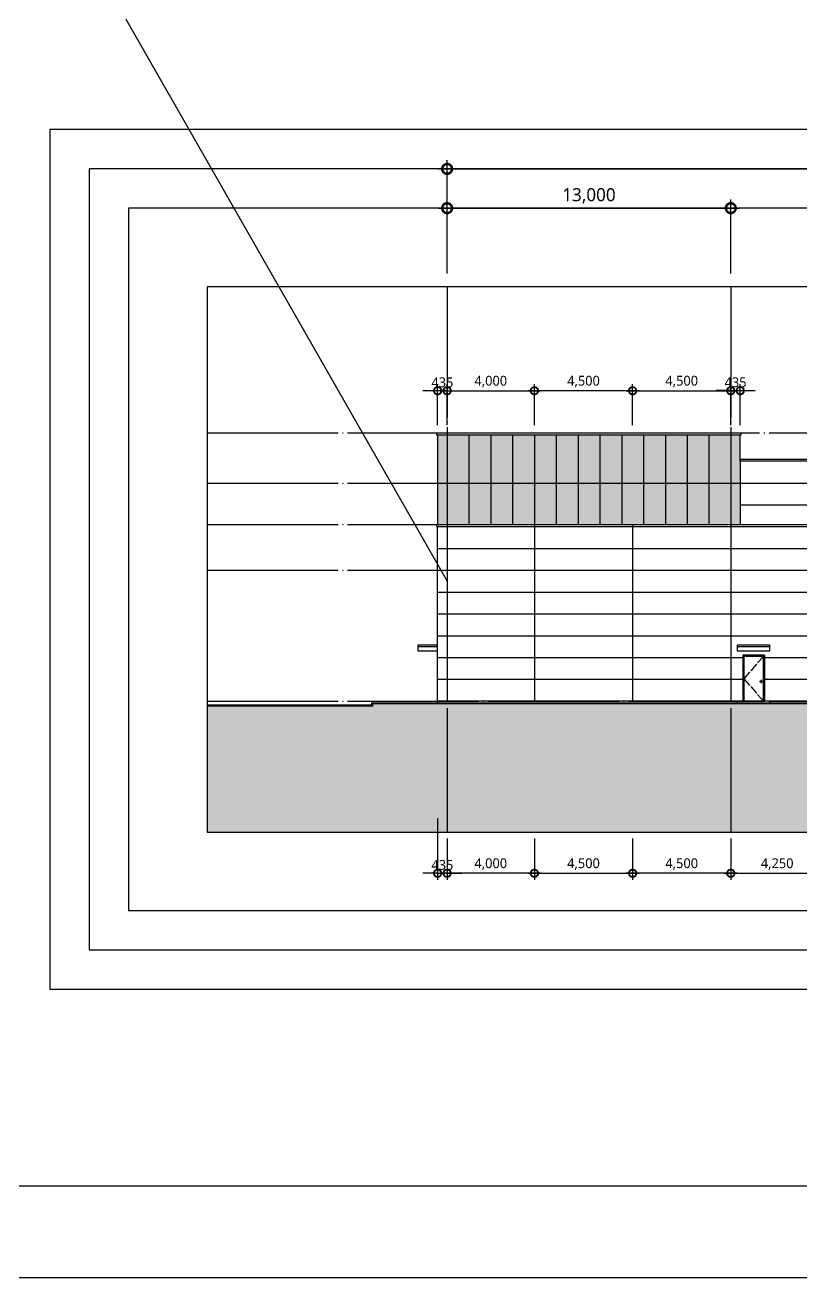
# Model space of a CAD drawing. Header units: millimetres. Extents: x -2325 to 334075, y -552635 to -11738.
# Drawn here: x 203034 to 238589, y -147450 to -90012 of the extents above; entities that cross this region are included whole.
import ezdxf

# ---------------------------------------------------------------- set-up
doc = ezdxf.new("R2010")
doc.units = ezdxf.units.MM
doc.header["$LTSCALE"] = 200
doc.linetypes.add('CEN-GAUN', pattern=[32.2, 30, -1, 0.2, -1])
doc.linetypes.add('XR-ELEV$0$XR02-F23-FS-2-E$0$SK_DASHDOT', pattern=[12, 10, -1, 0, -1])
doc.layers.get('DEFPOINTS').update_dxf_attribs({"color": 137})
doc.layers.add('CEN', color=1, linetype='CEN-GAUN', plot=False)
doc.layers.add('임시 치수선', color=8, linetype='Continuous', plot=False)
for name, color, linetype in [('DOOR', 6, 'Continuous'), ('ELE-3', 3, 'Continuous'), ('ELE-7', 7, 'Continuous'), ('ELE-8', 8, 'Continuous'), ('HAT', 8, 'Continuous'), ('SOL-253', 253, 'Continuous'), ('SOL-254', 254, 'Continuous')]:
    doc.layers.add(name, color=color, linetype=linetype)
doc.styles.add('$0$스타일1', font='malgun.ttf')
doc.dimstyles.new('CJA', dxfattribs={"dimscale": 300, "dimtxt": 2.7, "dimasz": 1, "dimexe": 2, "dimexo": 3, "dimgap": 1, "dimtad": 1, "dimdec": 0, "dimzin": 1, "dimdsep": 46, "dimlunit": 6, "dimtxsty": '$0$스타일1', "dimblk": 'CJDOT', "dimcen": 0.09, "dimdle": 1, "dimclrd": 256, "dimclre": 256, "dimclrt": 3, "dimadec": 0, "dimazin": 0, "dimtfac": 1, "dimtdec": 0, "dimtix": 1, "dimtmove": 2, "dimatfit": 3, "dimldrblk": 'CJDOT', "dimfxl": 1, "dimtolj": 1, "dimtzin": 1, "dimarcsym": 0})

# ---------------------------------------------------------------- blocks, each defined once
blk = doc.blocks.new('_DotSmall')
at = {"color": 0, "linetype": 'ByBlock', "const_width": 0.5}
blk.add_lwpolyline([(-0.0625, 0, 1), (0.0625, 0, 1)], format="xyb", close=True, dxfattribs=at)
blk = doc.blocks.new('*D33')
at = {"layer": 'DEFPOINTS', "lineweight": -2, "transparency": 16777216}
for p, q in [((222375, -101406), (222375, -96206)), ((265375, -101406), (265375, -96206)), ((221975, -96606), (265775, -96606))]:
    blk.add_line(p, q, dxfattribs=at)
at = {"layer": 'DEFPOINTS', "color": 0, "transparency": 16777216}
for p in [(265375, -96606), (222375, -102006), (265375, -102006)]:
    blk.add_point(p, dxfattribs=at)
at = {"layer": 'DEFPOINTS', "lineweight": -2, "transparency": 16777216, "xscale": 900, "yscale": 900, "zscale": 900, "rotation": 180}
blk.add_blockref('_DotSmall', (222375, -96606), dxfattribs=at)
at = {"layer": 'DEFPOINTS', "lineweight": -2, "transparency": 16777216, "xscale": 900, "yscale": 900, "zscale": 900}
blk.add_blockref('_DotSmall', (265375, -96606), dxfattribs=at)
at = {"layer": 'DEFPOINTS', "color": 3, "transparency": 16777216, "insert": (243875, -96046), "char_height": 600, "attachment_point": 5, "style": '$0$스타일1'}
blk.add_mtext('\\A1;43,000', dxfattribs=at)
blk = doc.blocks.new('CJDOT')
blk.add_line((-2, 0), (2, 0))
at = {"const_width": 0.5}
blk.add_lwpolyline([(-0.25, 0, 1), (0.25, 0, 1)], format="xyb", close=True, dxfattribs=at)
blk = doc.blocks.new('*D69')
at = {"layer": 'DEFPOINTS', "lineweight": -2, "transparency": 16777216}
for p, q in [((222375, -101406), (222375, -96206)), ((265375, -101406), (265375, -96206)), ((221975, -96606), (265775, -96606))]:
    blk.add_line(p, q, dxfattribs=at)
at = {"layer": 'DEFPOINTS', "color": 0, "transparency": 16777216}
for p in [(265375, -96606), (222375, -102006), (265375, -102006)]:
    blk.add_point(p, dxfattribs=at)
at = {"layer": 'DEFPOINTS', "lineweight": -2, "transparency": 16777216, "xscale": 900, "yscale": 900, "zscale": 900, "rotation": 180}
blk.add_blockref('_DotSmall', (222375, -96606), dxfattribs=at)
at = {"layer": 'DEFPOINTS', "lineweight": -2, "transparency": 16777216, "xscale": 900, "yscale": 900, "zscale": 900}
blk.add_blockref('_DotSmall', (265375, -96606), dxfattribs=at)
at = {"layer": 'DEFPOINTS', "color": 3, "transparency": 16777216, "insert": (243875, -96046), "char_height": 600, "attachment_point": 5, "style": '$0$스타일1'}
blk.add_mtext('\\A1;43,000', dxfattribs=at)
blk = doc.blocks.new('*D70')
at = {"layer": 'DEFPOINTS', "lineweight": -2, "transparency": 16777216}
for p, q in [((222375, -101406), (222375, -98006)), ((235375, -101406), (235375, -98006)), ((221975, -98406), (235775, -98406))]:
    blk.add_line(p, q, dxfattribs=at)
at = {"layer": 'DEFPOINTS', "color": 0, "transparency": 16777216}
for p in [(235375, -98406), (222375, -102006), (235375, -102006)]:
    blk.add_point(p, dxfattribs=at)
at = {"layer": 'DEFPOINTS', "lineweight": -2, "transparency": 16777216, "xscale": 900, "yscale": 900, "zscale": 900, "rotation": 180}
blk.add_blockref('_DotSmall', (222375, -98406), dxfattribs=at)
at = {"layer": 'DEFPOINTS', "lineweight": -2, "transparency": 16777216, "xscale": 900, "yscale": 900, "zscale": 900}
blk.add_blockref('_DotSmall', (235375, -98406), dxfattribs=at)
at = {"layer": 'DEFPOINTS', "color": 3, "transparency": 16777216, "insert": (228875, -97844), "char_height": 600, "attachment_point": 5, "style": '$0$스타일1'}
blk.add_mtext('\\A1;13,000', dxfattribs=at)
blk = doc.blocks.new('*D71')
at = {"layer": 'DEFPOINTS', "lineweight": -2, "transparency": 16777216}
for p, q in [((235375, -101406), (235375, -98006)), ((252375, -101406), (252375, -98006)), ((252775, -98406), (234975, -98406))]:
    blk.add_line(p, q, dxfattribs=at)
at = {"layer": 'DEFPOINTS', "color": 0, "transparency": 16777216}
for p in [(235375, -98406), (235375, -102006), (252375, -102006)]:
    blk.add_point(p, dxfattribs=at)
at = {"layer": 'DEFPOINTS', "lineweight": -2, "transparency": 16777216, "xscale": 900, "yscale": 900, "zscale": 900, "rotation": 180}
blk.add_blockref('_DotSmall', (235375, -98406), dxfattribs=at)
at = {"layer": 'DEFPOINTS', "lineweight": -2, "transparency": 16777216, "xscale": 900, "yscale": 900, "zscale": 900}
blk.add_blockref('_DotSmall', (252375, -98406), dxfattribs=at)
at = {"layer": 'DEFPOINTS', "color": 3, "transparency": 16777216, "insert": (243875, -97844), "char_height": 600, "attachment_point": 5, "style": '$0$스타일1'}
blk.add_mtext('\\A1;17,000', dxfattribs=at)
blk = doc.blocks.new('*D84')
at = {"layer": 'DEFPOINTS', "color": 0, "transparency": 16777216}
for p in [(235810, -106773), (235375, -108806), (235810, -108806)]:
    blk.add_point(p, dxfattribs=at)
at = {"layer": '임시 치수선', "lineweight": -2, "transparency": 16777216}
for p, q in [((235375, -106773), (234700, -106773)), ((235375, -108356), (235375, -106473)), ((235375, -106773), (235810, -106773)), ((235810, -108356), (235810, -106473)), ((235810, -106773), (236485, -106773))]:
    blk.add_line(p, q, dxfattribs=at)
at = {"layer": '임시 치수선', "lineweight": -2, "transparency": 16777216, "xscale": 675, "yscale": 675, "zscale": 675}
blk.add_blockref('_DotSmall', (235375, -106773), dxfattribs=at)
at = {"layer": '임시 치수선', "lineweight": -2, "transparency": 16777216, "xscale": 675, "yscale": 675, "zscale": 675, "rotation": 180}
blk.add_blockref('_DotSmall', (235810, -106773), dxfattribs=at)
at = {"layer": '임시 치수선', "color": 3, "transparency": 16777216, "insert": (235593, -106391), "char_height": 450, "attachment_point": 5, "style": '$0$스타일1'}
blk.add_mtext('\\A1;435', dxfattribs=at)
blk = doc.blocks.new('*D42')
at = {"layer": 'DEFPOINTS', "color": 0, "transparency": 16777216}
for p in [(221940, -106777), (221940, -108806), (222375, -108806)]:
    blk.add_point(p, dxfattribs=at)
at = {"layer": '임시 치수선', "lineweight": -2, "transparency": 16777216}
for p, q in [((221940, -106777), (221265, -106777)), ((221940, -108356), (221940, -106477)), ((222375, -106777), (221940, -106777)), ((222375, -108356), (222375, -106477)), ((222375, -106777), (223050, -106777))]:
    blk.add_line(p, q, dxfattribs=at)
at = {"layer": '임시 치수선', "lineweight": -2, "transparency": 16777216, "xscale": 675, "yscale": 675, "zscale": 675}
blk.add_blockref('_DotSmall', (221940, -106777), dxfattribs=at)
at = {"layer": '임시 치수선', "lineweight": -2, "transparency": 16777216, "xscale": 675, "yscale": 675, "zscale": 675, "rotation": 180}
blk.add_blockref('_DotSmall', (222375, -106777), dxfattribs=at)
at = {"layer": '임시 치수선', "color": 3, "transparency": 16777216, "insert": (222158, -106394), "char_height": 450, "attachment_point": 5, "style": '$0$스타일1'}
blk.add_mtext('\\A1;435', dxfattribs=at)
blk = doc.blocks.new('*D127')
at = {"layer": 'DEFPOINTS', "color": 0, "transparency": 16777216}
for p in [(235375, -126849), (239625, -126849), (239625, -128898)]:
    blk.add_point(p, dxfattribs=at)
at = {"layer": '임시 치수선', "lineweight": -2, "transparency": 16777216}
for p, q in [((235375, -127299), (235375, -129198)), ((239625, -127299), (239625, -129198)), ((235075, -128898), (239925, -128898))]:
    blk.add_line(p, q, dxfattribs=at)
at = {"layer": '임시 치수선', "lineweight": -2, "transparency": 16777216, "xscale": 675, "yscale": 675, "zscale": 675, "rotation": 180}
blk.add_blockref('_DotSmall', (235375, -128898), dxfattribs=at)
at = {"layer": '임시 치수선', "lineweight": -2, "transparency": 16777216, "xscale": 675, "yscale": 675, "zscale": 675}
blk.add_blockref('_DotSmall', (239625, -128898), dxfattribs=at)
at = {"layer": '임시 치수선', "color": 3, "transparency": 16777216, "insert": (237500, -128478), "char_height": 450, "attachment_point": 5, "style": '$0$스타일1'}
blk.add_mtext('\\A1;4,250', dxfattribs=at)
blk = doc.blocks.new('*D128')
at = {"layer": 'DEFPOINTS', "color": 0, "transparency": 16777216}
for p in [(230875, -126849), (235375, -126849), (230875, -128898)]:
    blk.add_point(p, dxfattribs=at)
at = {"layer": '임시 치수선', "lineweight": -2, "transparency": 16777216}
for p, q in [((230875, -127299), (230875, -129198)), ((235375, -127299), (235375, -129198)), ((235675, -128898), (230575, -128898))]:
    blk.add_line(p, q, dxfattribs=at)
at = {"layer": '임시 치수선', "lineweight": -2, "transparency": 16777216, "xscale": 675, "yscale": 675, "zscale": 675, "rotation": 180}
blk.add_blockref('_DotSmall', (230875, -128898), dxfattribs=at)
at = {"layer": '임시 치수선', "lineweight": -2, "transparency": 16777216, "xscale": 675, "yscale": 675, "zscale": 675}
blk.add_blockref('_DotSmall', (235375, -128898), dxfattribs=at)
at = {"layer": '임시 치수선', "color": 3, "transparency": 16777216, "insert": (233125, -128478), "char_height": 450, "attachment_point": 5, "style": '$0$스타일1'}
blk.add_mtext('\\A1;4,500', dxfattribs=at)
blk = doc.blocks.new('*D107')
at = {"layer": 'DEFPOINTS', "color": 0, "transparency": 16777216}
for p in [(226375, -126849), (230875, -126849), (230875, -128898)]:
    blk.add_point(p, dxfattribs=at)
at = {"layer": '임시 치수선', "lineweight": -2, "transparency": 16777216}
for p, q in [((226375, -127299), (226375, -129198)), ((230875, -127299), (230875, -129198)), ((226075, -128898), (231175, -128898))]:
    blk.add_line(p, q, dxfattribs=at)
at = {"layer": '임시 치수선', "lineweight": -2, "transparency": 16777216, "xscale": 675, "yscale": 675, "zscale": 675, "rotation": 180}
blk.add_blockref('_DotSmall', (226375, -128898), dxfattribs=at)
at = {"layer": '임시 치수선', "lineweight": -2, "transparency": 16777216, "xscale": 675, "yscale": 675, "zscale": 675}
blk.add_blockref('_DotSmall', (230875, -128898), dxfattribs=at)
at = {"layer": '임시 치수선', "color": 3, "transparency": 16777216, "insert": (228625, -128478), "char_height": 450, "attachment_point": 5, "style": '$0$스타일1'}
blk.add_mtext('\\A1;4,500', dxfattribs=at)
blk = doc.blocks.new('*D108')
at = {"layer": 'DEFPOINTS', "color": 0, "transparency": 16777216}
for p in [(222375, -126849), (226375, -126849), (222375, -128898)]:
    blk.add_point(p, dxfattribs=at)
at = {"layer": '임시 치수선', "lineweight": -2, "transparency": 16777216}
for p, q in [((222375, -127299), (222375, -129198)), ((226375, -127299), (226375, -129198)), ((226675, -128898), (222075, -128898))]:
    blk.add_line(p, q, dxfattribs=at)
at = {"layer": '임시 치수선', "lineweight": -2, "transparency": 16777216, "xscale": 675, "yscale": 675, "zscale": 675, "rotation": 180}
blk.add_blockref('_DotSmall', (222375, -128898), dxfattribs=at)
at = {"layer": '임시 치수선', "lineweight": -2, "transparency": 16777216, "xscale": 675, "yscale": 675, "zscale": 675}
blk.add_blockref('_DotSmall', (226375, -128898), dxfattribs=at)
at = {"layer": '임시 치수선', "color": 3, "transparency": 16777216, "insert": (224375, -128478), "char_height": 450, "attachment_point": 5, "style": '$0$스타일1'}
blk.add_mtext('\\A1;4,000', dxfattribs=at)
blk = doc.blocks.new('*D109')
at = {"layer": 'DEFPOINTS', "color": 0, "transparency": 16777216}
for p in [(221940, -125921), (222375, -126849), (222375, -128898)]:
    blk.add_point(p, dxfattribs=at)
at = {"layer": '임시 치수선', "lineweight": -2, "transparency": 16777216}
for p, q in [((221940, -126371), (221940, -129198)), ((222375, -127299), (222375, -129198)), ((221940, -128898), (221265, -128898)), ((221940, -128898), (222375, -128898)), ((222375, -128898), (223050, -128898))]:
    blk.add_line(p, q, dxfattribs=at)
at = {"layer": '임시 치수선', "lineweight": -2, "transparency": 16777216, "xscale": 675, "yscale": 675, "zscale": 675}
blk.add_blockref('_DotSmall', (221940, -128898), dxfattribs=at)
at = {"layer": '임시 치수선', "lineweight": -2, "transparency": 16777216, "xscale": 675, "yscale": 675, "zscale": 675, "rotation": 180}
blk.add_blockref('_DotSmall', (222375, -128898), dxfattribs=at)
at = {"layer": '임시 치수선', "color": 3, "transparency": 16777216, "insert": (222158, -128516), "char_height": 450, "attachment_point": 5, "style": '$0$스타일1'}
blk.add_mtext('\\A1;435', dxfattribs=at)
blk = doc.blocks.new('*D115')
at = {"layer": 'DEFPOINTS', "color": 0, "transparency": 16777216}
for p in [(226375, -106777), (222375, -108806), (226375, -108806)]:
    blk.add_point(p, dxfattribs=at)
at = {"layer": '임시 치수선', "lineweight": -2, "transparency": 16777216}
for p, q in [((222075, -106777), (226675, -106777)), ((222375, -108356), (222375, -106477)), ((226375, -108356), (226375, -106477))]:
    blk.add_line(p, q, dxfattribs=at)
at = {"layer": '임시 치수선', "lineweight": -2, "transparency": 16777216, "xscale": 675, "yscale": 675, "zscale": 675, "rotation": 180}
blk.add_blockref('_DotSmall', (222375, -106777), dxfattribs=at)
at = {"layer": '임시 치수선', "lineweight": -2, "transparency": 16777216, "xscale": 675, "yscale": 675, "zscale": 675}
blk.add_blockref('_DotSmall', (226375, -106777), dxfattribs=at)
at = {"layer": '임시 치수선', "color": 3, "transparency": 16777216, "insert": (224375, -106357), "char_height": 450, "attachment_point": 5, "style": '$0$스타일1'}
blk.add_mtext('\\A1;4,000', dxfattribs=at)
blk = doc.blocks.new('*D105')
at = {"layer": 'DEFPOINTS', "color": 0, "transparency": 16777216}
for p in [(235375, -106777), (230875, -108806), (235375, -108806)]:
    blk.add_point(p, dxfattribs=at)
at = {"layer": '임시 치수선', "lineweight": -2, "transparency": 16777216}
for p, q in [((230575, -106777), (235675, -106777)), ((230875, -108356), (230875, -106477)), ((235375, -108356), (235375, -106477))]:
    blk.add_line(p, q, dxfattribs=at)
at = {"layer": '임시 치수선', "lineweight": -2, "transparency": 16777216, "xscale": 675, "yscale": 675, "zscale": 675, "rotation": 180}
blk.add_blockref('_DotSmall', (230875, -106777), dxfattribs=at)
at = {"layer": '임시 치수선', "lineweight": -2, "transparency": 16777216, "xscale": 675, "yscale": 675, "zscale": 675}
blk.add_blockref('_DotSmall', (235375, -106777), dxfattribs=at)
at = {"layer": '임시 치수선', "color": 3, "transparency": 16777216, "insert": (233125, -106357), "char_height": 450, "attachment_point": 5, "style": '$0$스타일1'}
blk.add_mtext('\\A1;4,500', dxfattribs=at)
blk = doc.blocks.new('*D106')
at = {"layer": 'DEFPOINTS', "color": 0, "transparency": 16777216}
for p in [(226375, -106777), (226375, -108806), (230875, -108806)]:
    blk.add_point(p, dxfattribs=at)
at = {"layer": '임시 치수선', "lineweight": -2, "transparency": 16777216}
for p, q in [((231175, -106777), (226075, -106777)), ((226375, -108356), (226375, -106477)), ((230875, -108356), (230875, -106477))]:
    blk.add_line(p, q, dxfattribs=at)
at = {"layer": '임시 치수선', "lineweight": -2, "transparency": 16777216, "xscale": 675, "yscale": 675, "zscale": 675, "rotation": 180}
blk.add_blockref('_DotSmall', (226375, -106777), dxfattribs=at)
at = {"layer": '임시 치수선', "lineweight": -2, "transparency": 16777216, "xscale": 675, "yscale": 675, "zscale": 675}
blk.add_blockref('_DotSmall', (230875, -106777), dxfattribs=at)
at = {"layer": '임시 치수선', "color": 3, "transparency": 16777216, "insert": (228625, -106357), "char_height": 450, "attachment_point": 5, "style": '$0$스타일1'}
blk.add_mtext('\\A1;4,500', dxfattribs=at)

msp = doc.modelspace()

# ---------------------------------------------------------------- hatches: boundary and pattern name
at = {"layer": 'SOL-253'}
h = msp.add_hatch(color=256, dxfattribs=at)
h.dxf.hatch_style = 1
h.paths.add_polyline_path([(235810, -112906.4), (221940, -112906.4), (221940, -108806.4), (235810, -108806.4)])
at = {"layer": 'SOL-254'}
h = msp.add_hatch(color=253, dxfattribs=at)
h.dxf.hatch_style = 1
h.paths.add_polyline_path([(222375, -121106.4), (218940, -121106.4), (218940, -121206.4), (211375, -121206.4), (211375, -127006.4), (222375, -127006.4)])
h = msp.add_hatch(color=253, dxfattribs=at)
h.dxf.hatch_style = 1
h.paths.add_polyline_path([(235375, -121106.4), (222375, -121106.4), (222375, -127006.4), (235375, -127006.4)])
h = msp.add_hatch(color=253, dxfattribs=at)
h.dxf.hatch_style = 1
h.paths.add_polyline_path([(252375, -121106.4), (235375, -121106.4), (235375, -127006.4), (252375, -127006.4)])

# ---------------------------------------------------------------- linework, layer by layer
at = {"layer": 'CEN'}
for p, q in [((222375, -102006.4), (222375, -127006.4)), ((235375, -102006.4), (235375, -127006.4)), ((211375, -108706.4), (276375, -108706.4)), ((211375, -111006.4), (276375, -111006.4)), ((211375, -112906.4), (276375, -112906.4)), ((211375, -115006.4), (276375, -115006.4)), ((211375, -121006.4), (276375, -121006.4))]:
    msp.add_line(p, q, dxfattribs=at)
at = {"layer": 'DEFPOINTS'}
msp.add_line((175175, -32850), (222375, -115506.4), dxfattribs=at)
for points in [[(165875, -28650), (334075, -28650), (334075, -147450), (165875, -147450)], [(312575, -143250), (175175, -143250), (175175, -32850), (312575, -32850)], [(204175, -94806.4), (204175, -134206.4), (283575, -134206.4), (283575, -94806.4)], [(205975, -96606.4), (205975, -132406.4), (281775, -132406.4), (281775, -96606.4)], [(207775, -98406.4), (207775, -130606.4), (279975, -130606.4), (279975, -98406.4)], [(211375, -102006.4), (211375, -127006.4), (276375, -127006.4), (276375, -102006.4)]]:
    msp.add_lwpolyline(points, close=True, dxfattribs=at)
at = {"layer": 'DOOR'}
for q in [(235920, -118906.4), (236920, -121006.4)]:
    msp.add_line((236920, -118906.4), q, dxfattribs=at)
at = {"layer": 'DOOR', "ltscale": 100}
for p, q in [((236770, -120031.4), (236770, -120182)), ((236845, -120106.4), (236695, -120106.4))]:
    msp.add_line(p, q, dxfattribs=at)
at = {"layer": 'DOOR', "color": 3}
msp.add_lwpolyline([(236920, -118906.4), (235920, -118906.4), (235920, -121006.4), (236920, -121006.4), (236920, -118906.4)], dxfattribs=at)
at = {"layer": 'DOOR'}
msp.add_lwpolyline([(236870, -118956.4), (235970, -118956.4), (235970, -121006.4), (236870, -121006.4)], close=True, dxfattribs=at)
at = {"layer": 'DOOR', "linetype": 'XR-ELEV$0$XR02-F23-FS-2-E$0$SK_DASHDOT', "ltscale": 0.2}
msp.add_lwpolyline([(236870, -118956.4), (235970, -119981.8), (236870, -121006.4)], dxfattribs=at)
at = {"layer": 'DOOR', "ltscale": 100}
msp.add_circle((236770, -120107), 37.5, dxfattribs=at)
at = {"layer": 'ELE-3'}
for p, q in [((221940, -121006.4), (221940, -121106.4)), ((235670, -121006.4), (235670, -121106.4)), ((237170, -121006.4), (235670, -121006.4)), ((237170, -121006.4), (237170, -121106.4))]:
    msp.add_line(p, q, dxfattribs=at)
msp.add_lwpolyline([(221940, -113006.4), (221910, -113006.4), (221910, -112906.4), (265840, -112906.4), (265840, -113006.4), (265810, -113006.4)], dxfattribs=at)
msp.add_lwpolyline([(221940, -113006.4), (265810, -113006.4), (265810, -121006.4), (221940, -121006.4)], close=True, dxfattribs=at)
at = {"layer": 'ELE-3', "const_width": 100}
msp.add_lwpolyline([(252375, -121106.4), (218940, -121106.4), (218940, -121206.4), (211375, -121206.4)], dxfattribs=at)
at = {"layer": 'ELE-7'}
for p, q in [((235810, -110006.4), (235810, -112906.4)), ((235670, -118506.4), (237170, -118506.4))]:
    msp.add_line(p, q, dxfattribs=at)
for points in [[(221940, -108806.4), (221910, -108806.4), (221910, -108706.4), (235840, -108706.4), (235840, -108806.4), (235810, -108806.4)], [(235810, -110006.4), (235810, -108806.4), (221940, -108806.4), (221940, -112906.4)], [(235810, -109906.4), (265840, -109906.4), (265840, -110006.4), (265810, -110006.4)], [(265810, -112906.4), (265810, -110006.4), (235810, -110006.4)]]:
    msp.add_lwpolyline(points, dxfattribs=at)
msp.add_lwpolyline([(235670, -118706.4), (237170, -118706.4), (237170, -118436.4), (235670, -118436.4)], close=True, dxfattribs=at)
at = {"layer": 'ELE-8'}
msp.add_line((221040, -118506.4), (221940, -118506.4), dxfattribs=at)
msp.add_lwpolyline([(221040, -118706.4), (221940, -118706.4), (221940, -118436.4), (221040, -118436.4)], close=True, dxfattribs=at)
at = {"layer": 'HAT'}
for p, q in [((222375, -108806.4), (222375, -112906.4)), ((223375, -108806.4), (223375, -112906.4)), ((224375, -108806.4), (224375, -112906.4)), ((225375, -108806.4), (225375, -112906.4)), ((226375, -108806.4), (226375, -112906.4)), ((227375, -108806.4), (227375, -112906.4)), ((228375, -108806.4), (228375, -112906.4)), ((229375, -108806.4), (229375, -112906.4)), ((230375, -108806.4), (230375, -112906.4)), ((231375, -108806.4), (231375, -112906.4)), ((232375, -108806.4), (232375, -112906.4)), ((233375, -108806.4), (233375, -112906.4)), ((234375, -108806.4), (234375, -112906.4)), ((235375, -108806.4), (235375, -112906.4)), ((221940, -111006.4), (235810, -111006.4)), ((235810, -111006.4), (265810, -111006.4)), ((235810, -112006.4), (265810, -112006.4)), ((222375, -112906.4), (222375, -121006.4)), ((226375, -112906.4), (226375, -121006.4)), ((230875, -112906.4), (230875, -121006.4)), ((235375, -112906.4), (235375, -121006.4)), ((221940, -114006.4), (265810, -114006.4)), ((221940, -115006.4), (265810, -115006.4)), ((221940, -116006.4), (265810, -116006.4)), ((221940, -117006.4), (265810, -117006.4)), ((221940, -118006.4), (265810, -118006.4)), ((221940, -119006.4), (235920, -119006.4)), ((236920, -119006.4), (265810, -119006.4)), ((221940, -120006.4), (235920, -120006.4)), ((236920, -120006.4), (265810, -120006.4))]:
    msp.add_line(p, q, dxfattribs=at)

# ---------------------------------------------------------------- dimensions: what is measured, and where the dimension line sits
at = {"layer": 'DEFPOINTS'}
for base, p2, picture, middle in [((265375, -96606.4), (265375, -102006.4), '*D33', (243875, -96046)), ((265375, -96606.4), (265375, -102006.4), '*D69', (243875, -96046)), ((235375, -98406.4), (235375, -102006.4), '*D70', (228875, -97844.4))]:
    dim = msp.add_linear_dim(base=base, p1=(222375, -102006.4), p2=p2, angle=180, dimstyle='CJA', override={"dimscale": 200, "dimtxt": 3, "dimasz": 4.5, "dimblk1": 'DotSmall', "dimblk2": 'DotSmall', "dimsah": 1, "dimdle": 2}, dxfattribs=at)
    dim.commit()
    dim.dimension.update_dxf_attribs({"geometry": picture, "text_midpoint": middle})
dim = msp.add_linear_dim(base=(235375, -98406.4), p1=(252375, -102006.4), p2=(235375, -102006.4), dimstyle='CJA', override={"dimscale": 200, "dimtxt": 3, "dimasz": 4.5, "dimblk1": 'DotSmall', "dimblk2": 'DotSmall', "dimsah": 1, "dimdle": 2}, dxfattribs=at)
dim.commit()
dim.dimension.update_dxf_attribs({"geometry": '*D71', "text_midpoint": (243875, -97844.4)})
at = {"layer": '임시 치수선'}
for base, p1, p2, picture, middle in [((221940, -106776.9), (222375, -108806.4), (221940, -108806.4), '*D42', (222157.5, -106394.4)), ((226375, -106776.9), (230875, -108806.4), (226375, -108806.4), '*D106', (228625, -106356.7)), ((235810, -106773.2), (235375, -108806.4), (235810, -108806.4), '*D84', (235592.5, -106390.7)), ((222375, -128898.3), (221940, -125921.3), (222375, -126849.5), '*D109', (222157.5, -128515.9)), ((230875, -128898.3), (226375, -126849.5), (230875, -126849.5), '*D107', (228625, -128478.1)), ((239625, -128898.3), (235375, -126849.5), (239625, -126849.5), '*D127', (237500, -128478.1))]:
    dim = msp.add_linear_dim(base=base, p1=p1, p2=p2, dimstyle='CJA', override={"dimscale": 150, "dimtxt": 3, "dimasz": 4.5, "dimblk1": 'DotSmall', "dimblk2": 'DotSmall', "dimsah": 1, "dimdle": 2}, dxfattribs=at)
    dim.commit()
    dim.dimension.update_dxf_attribs({"geometry": picture, "text_midpoint": middle})
for base, p1, p2, picture, middle in [((226375, -106776.9), (222375, -108806.4), (226375, -108806.4), '*D115', (224375, -106356.7)), ((235375, -106776.9), (230875, -108806.4), (235375, -108806.4), '*D105', (233125, -106356.7)), ((222375, -128898.3), (226375, -126849.5), (222375, -126849.5), '*D108', (224375, -128478.1)), ((230875, -128898.3), (235375, -126849.5), (230875, -126849.5), '*D128', (233125, -128478.1))]:
    dim = msp.add_linear_dim(base=base, p1=p1, p2=p2, angle=180, dimstyle='CJA', override={"dimscale": 150, "dimtxt": 3, "dimasz": 4.5, "dimblk1": 'DotSmall', "dimblk2": 'DotSmall', "dimsah": 1, "dimdle": 2}, dxfattribs=at)
    dim.commit()
    dim.dimension.update_dxf_attribs({"geometry": picture, "text_midpoint": middle})

doc.saveas('drawing.dxf')
